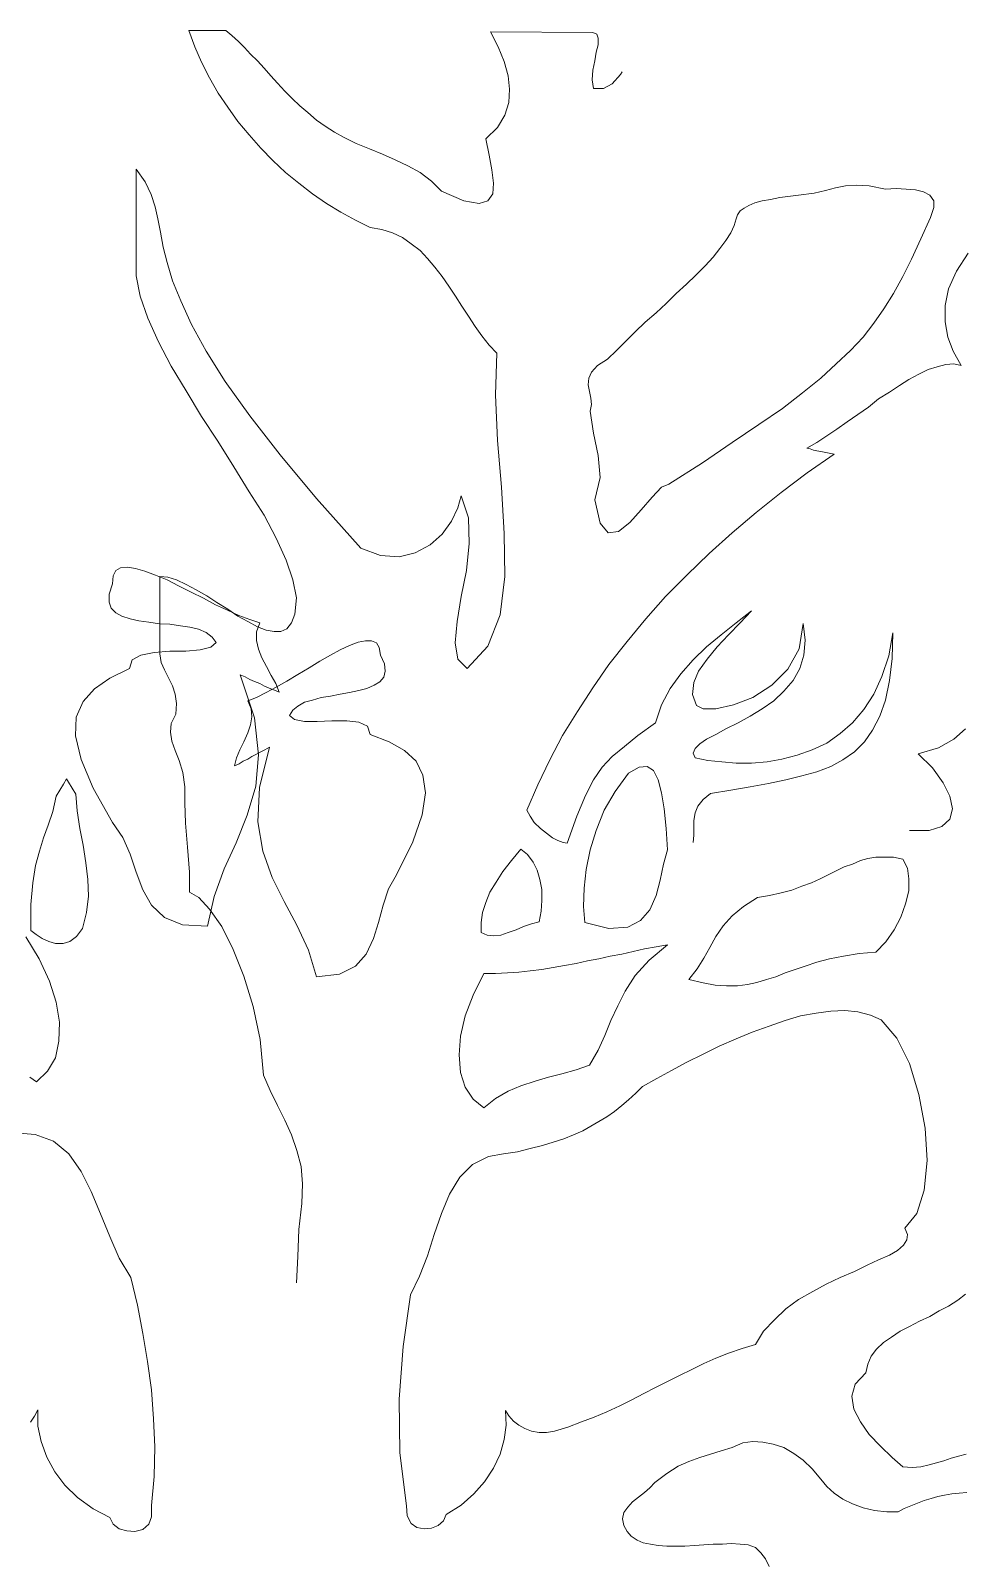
# Model space of a CAD drawing. Header units: millimetres. Extents: x 87938 to 265635, y 330093 to 434310.
# Drawn here: x 222802 to 224566, y 350842 to 353742 of the extents above; entities that cross this region are included whole.
import ezdxf

# ---------------------------------------------------------------- set-up
doc = ezdxf.new("R2010")
doc.units = ezdxf.units.MM

# ---------------------------------------------------------------- blocks, each defined once
blk = doc.blocks.new('A$C5F7565A8')
at = {"lineweight": 0}
for p, q in [((2781.6, 4782.9), (2793, 4752.4)), ((2851.5, 4782.9), (2781.6, 4782.9)), ((2862.9, 4774), (2851.5, 4782.9)), ((2875.7, 4762.5), (2862.9, 4774)), ((2887.1, 4751.1), (2875.7, 4762.5)), ((3352.6, 4780.4), (3366.6, 4752.4)), ((3545.9, 4779.1), (3352.6, 4780.4)), ((3553.5, 4776.5), (3545.9, 4779.1)), ((3556, 4768.9), (3553.5, 4776.5)), ((3556, 4756.2), (3556, 4768.9)), ((2793, 4752.4), (2805.7, 4723.1)), ((2898.6, 4738.4), (2887.1, 4751.1)), ((2911.3, 4725.7), (2898.6, 4738.4)), ((3366.6, 4752.4), (3378, 4724.4)), ((3549.7, 4725.7), (3552.2, 4742.2)), ((3552.2, 4742.2), (3556, 4756.2)), ((2805.7, 4723.1), (2821, 4693.9)), ((2924, 4711.7), (2911.3, 4725.7)), ((2936.7, 4697.7), (2924, 4711.7)), ((3378, 4724.4), (3385.6, 4697.7)), ((3544.6, 4690.1), (3545.9, 4707.9)), ((3545.9, 4707.9), (3549.7, 4725.7)), ((3598, 4700.2), (3582.7, 4682.5)), ((3601.5, 4704.9), (3598, 4700.2)), ((2821, 4693.9), (2837.5, 4664.6)), ((2949.4, 4683.7), (2936.7, 4697.7)), ((2963.4, 4668.4), (2949.4, 4683.7)), ((3385.6, 4697.7), (3388.2, 4672.2)), ((3388.2, 4672.2), (3386.9, 4646.8)), ((3547.1, 4673.6), (3544.6, 4690.1)), ((3566.2, 4673.6), (3547.1, 4673.6)), ((3582.7, 4682.5), (3566.2, 4673.6)), ((2837.5, 4664.6), (2855.3, 4637.9)), ((2977.4, 4654.5), (2963.4, 4668.4)), ((2991.4, 4640.5), (2977.4, 4654.5)), ((3006.7, 4627.8), (2991.4, 4640.5)), ((3386.9, 4646.8), (3379.3, 4622.7)), ((2855.3, 4637.9), (2874.4, 4611.2)), ((2874.4, 4611.2), (2896, 4585.8)), ((3023.2, 4613.7), (3006.7, 4627.8)), ((3039.7, 4602.3), (3023.2, 4613.7)), ((3379.3, 4622.7), (3365.3, 4599.8)), ((2896, 4585.8), (2917.6, 4560.3)), ((3057.5, 4590.9), (3039.7, 4602.3)), ((3075.3, 4580.7), (3057.5, 4590.9)), ((3365.3, 4599.8), (3343.6, 4578.2)), ((2917.6, 4560.3), (2940.5, 4537.5)), ((3098.2, 4569.3), (3075.3, 4580.7)), ((3123.6, 4559.1), (3098.2, 4569.3)), ((3147.8, 4548.9), (3123.6, 4559.1)), ((3343.6, 4578.2), (3350, 4547.6)), ((2940.5, 4537.5), (2964.7, 4514.5)), ((3172, 4538.7), (3147.8, 4548.9)), ((3196.2, 4527.3), (3172, 4538.7)), ((3219, 4514.5), (3196.2, 4527.3)), ((3350, 4547.6), (3355.1, 4519.7)), ((2682.4, 4521), (2682.4, 4354.3)), ((2698.9, 4496.8), (2682.4, 4521)), ((2710.3, 4472.6), (2698.9, 4496.8)), ((2964.7, 4514.5), (2990.1, 4494.2)), ((3240.6, 4498), (3219, 4514.5)), ((3259.7, 4479), (3240.6, 4498)), ((3355.1, 4519.7), (3357.7, 4494.2)), ((2718, 4449.7), (2710.3, 4472.6)), ((2990.1, 4494.2), (3015.6, 4473.9)), ((3015.6, 4473.9), (3042.3, 4456.1)), ((3301.7, 4461.1), (3259.7, 4479)), ((3356.4, 4473.9), (3347.5, 4461.1)), ((3357.7, 4494.2), (3356.4, 4473.9)), ((3881.6, 4463.7), (3899.4, 4467.5)), ((3899.4, 4467.5), (3935, 4471.4)), ((3935, 4471.4), (3964.2, 4475.2)), ((3964.2, 4475.2), (3985.9, 4480.2)), ((3985.9, 4480.2), (4005, 4485.3)), ((4005, 4485.3), (4024, 4489.1)), ((4024, 4489.1), (4044.4, 4490.4)), ((4044.4, 4490.4), (4068.5, 4489.1)), ((4068.5, 4489.1), (4099.1, 4482.8)), ((4099.1, 4482.8), (4119.4, 4484.1)), ((4119.4, 4484.1), (4138.5, 4482.8)), ((4138.5, 4482.8), (4156.3, 4481.5)), ((4156.3, 4481.5), (4171.5, 4477.7)), ((4171.5, 4477.7), (4183, 4471.4)), ((4183, 4471.4), (4190.6, 4461.1)), ((2723.1, 4426.8), (2718, 4449.7)), ((3042.3, 4456.1), (3069, 4439.5)), ((3069, 4439.5), (3097, 4424.3)), ((3330.9, 4456.1), (3301.7, 4461.1)), ((3347.5, 4461.1), (3330.9, 4456.1)), ((3819.3, 4434.5), (3824.4, 4442.1)), ((3824.4, 4442.1), (3832, 4447.2)), ((3832, 4447.2), (3840.9, 4452.2)), ((3840.9, 4452.2), (3852.3, 4457.3)), ((3852.3, 4457.3), (3866.3, 4461.1)), ((3866.3, 4461.1), (3881.6, 4463.7)), ((4190.6, 4448.4), (4184.2, 4429.4)), ((4190.6, 4461.1), (4190.6, 4448.4)), ((2728.2, 4401.4), (2723.1, 4426.8)), ((3097, 4424.3), (3124.9, 4410.3)), ((3124.9, 4410.3), (3146.6, 4406.5)), ((3806.6, 4400.1), (3812.9, 4414.1)), ((3812.9, 4414.1), (3816.7, 4426.8)), ((3816.7, 4426.8), (3819.3, 4434.5)), ((4184.2, 4429.4), (4166.5, 4388.7)), ((2733.3, 4373.4), (2728.2, 4401.4)), ((3146.6, 4406.5), (3166.9, 4400.1)), ((3166.9, 4400.1), (3186, 4391.2)), ((3186, 4391.2), (3202.5, 4379.8)), ((3202.5, 4379.8), (3219, 4367.1)), ((3786.2, 4370.9), (3797.7, 4386.1)), ((3797.7, 4386.1), (3806.6, 4400.1)), ((4166.5, 4388.7), (4148.7, 4350.5)), ((2682.4, 4354.3), (2682.4, 4318.7)), ((2740.9, 4344.2), (2733.3, 4373.4)), ((3219, 4367.1), (3233, 4351.8)), ((3233, 4351.8), (3247, 4335.3)), ((3758.2, 4337.8), (3773.5, 4354.3)), ((3773.5, 4354.3), (3786.2, 4370.9)), ((4148.7, 4350.5), (4132.1, 4317.5)), ((4255.5, 4362), (4233.8, 4327.6)), ((2751, 4309.8), (2740.9, 4344.2)), ((3247, 4335.3), (3261, 4317.5)), ((3740.4, 4320), (3758.2, 4337.8)), ((4233.8, 4327.6), (4218.6, 4294.6)), ((2682.4, 4318.7), (2690, 4280.6)), ((2766.3, 4271.7), (2751, 4309.8)), ((3261, 4317.5), (3273.7, 4299.6)), ((3273.7, 4299.6), (3286.4, 4280.6)), ((3703.5, 4285.7), (3722.7, 4303.4)), ((3722.7, 4303.4), (3740.4, 4320)), ((4132.1, 4317.5), (4114.3, 4285.7)), ((4218.6, 4294.6), (4212.2, 4262.8)), ((2690, 4280.6), (2704, 4238.6)), ((2786.7, 4227.2), (2766.3, 4271.7)), ((3286.4, 4280.6), (3297.9, 4261.5)), ((3665.4, 4248.8), (3684.5, 4266.6)), ((3684.5, 4266.6), (3703.5, 4285.7)), ((4114.3, 4285.7), (4096.5, 4256.4)), ((2704, 4238.6), (2724.4, 4194.1)), ((3297.9, 4261.5), (3310.6, 4242.4)), ((3310.6, 4242.4), (3323.3, 4223.4)), ((3645.1, 4231), (3665.4, 4248.8)), ((4096.5, 4256.4), (4077.4, 4229.7)), ((4212.2, 4262.8), (4212.2, 4232.2)), ((2814.6, 4176.3), (2786.7, 4227.2)), ((3323.3, 4223.4), (3336, 4205.6)), ((3336, 4205.6), (3350, 4187.7)), ((3608.2, 4195.4), (3626, 4213.2)), ((3626, 4213.2), (3645.1, 4231)), ((4077.4, 4229.7), (4057.1, 4203)), ((4212.2, 4232.2), (4217.3, 4203)), ((2724.4, 4194.1), (2748.5, 4148.3)), ((2850.2, 4119.1), (2814.6, 4176.3)), ((3350, 4187.7), (3364, 4172.5)), ((3573.9, 4161.1), (3590.4, 4177.6)), ((3590.4, 4177.6), (3608.2, 4195.4)), ((4033, 4177.6), (4006.2, 4152.2)), ((4057.1, 4203), (4033, 4177.6)), ((4217.3, 4203), (4227.5, 4176.3)), ((4227.5, 4176.3), (4242.8, 4149.6)), ((2748.5, 4148.3), (2776.5, 4101.3)), ((3364, 4172.5), (3361.5, 4093.6)), ((3543.3, 4136.9), (3554.7, 4149.6)), ((3554.7, 4149.6), (3573.9, 4161.1)), ((4006.2, 4152.2), (3977, 4125.4)), ((4213.5, 4150.9), (4197, 4147)), ((4228.8, 4152.2), (4213.5, 4150.9)), ((4242.8, 4149.6), (4228.8, 4152.2)), ((2897.3, 4054.2), (2850.2, 4119.1)), ((3537, 4112.7), (3538.2, 4125.4)), ((3538.2, 4125.4), (3543.3, 4136.9)), ((3977, 4125.4), (3942.7, 4097.5)), ((4143.6, 4122.9), (4125.8, 4111.5)), ((4162.6, 4133), (4143.6, 4122.9)), ((4180.4, 4141.9), (4162.6, 4133)), ((4197, 4147), (4180.4, 4141.9)), ((2776.5, 4101.3), (2805.7, 4053)), ((3361.5, 4093.6), (3365.3, 4007.2)), ((3539.5, 4100), (3537, 4112.7)), ((3542, 4087.3), (3539.5, 4100)), ((3942.7, 4097.5), (3904.5, 4068.2)), ((4106.7, 4098.7), (4086.4, 4086)), ((4125.8, 4111.5), (4106.7, 4098.7)), ((3540.8, 4063.1), (3543.3, 4075.8)), ((3547.1, 4021.1), (3540.8, 4063.1)), ((3543.3, 4075.8), (3542, 4087.3)), ((3904.5, 4068.2), (3860, 4037.7)), ((4067.3, 4070.7), (4046.9, 4056.8)), ((4086.4, 4086), (4067.3, 4070.7)), ((2805.7, 4053), (2836.3, 4005.9)), ((2954.5, 3980.4), (2897.3, 4054.2)), ((3860, 4037.7), (3809.1, 4003.4)), ((4026.6, 4042.7), (4007.5, 4028.8)), ((4046.9, 4056.8), (4026.6, 4042.7)), ((2836.3, 4005.9), (2866.8, 3957.6)), ((3365.3, 4007.2), (3372.9, 3919.4)), ((3556, 3979.2), (3547.1, 4021.1)), ((3809.1, 4003.4), (3753.1, 3965.2)), ((3969.3, 4003.4), (3950.3, 3993.2)), ((3988.4, 4016.1), (3969.3, 4003.4)), ((4007.5, 4028.8), (3988.4, 4016.1)), ((3023.2, 3897.8), (2954.5, 3980.4)), ((3559.9, 3937.2), (3556, 3979.2)), ((3950.3, 3993.2), (3956.6, 3991.9)), ((4002.4, 3981.7), (3951.5, 3946.1)), ((3956.6, 3991.9), (3963, 3989.3)), ((3963, 3989.3), (3969.3, 3988.1)), ((3969.3, 3988.1), (3977, 3986.8)), ((3977, 3986.8), (3983.4, 3985.5)), ((3983.4, 3985.5), (3989.7, 3984.3)), ((3989.7, 3984.3), (3996.1, 3983)), ((3996.1, 3983), (4002.4, 3981.7)), ((2866.8, 3957.6), (2896, 3910.5)), ((3753.1, 3965.2), (3689.6, 3924.5)), ((3951.5, 3946.1), (3901.9, 3909.2)), ((3372.9, 3919.4), (3378, 3831.6)), ((3549.7, 3895.3), (3559.9, 3937.2)), ((3675.6, 3919.4), (3657.8, 3900.3)), ((3689.6, 3924.5), (3675.6, 3919.4)), ((2896, 3910.5), (2924, 3866)), ((3107.1, 3803.7), (3023.2, 3897.8)), ((3296.6, 3902.9), (3290.2, 3880)), ((3310.6, 3860.9), (3296.6, 3902.9)), ((3559.9, 3850.7), (3549.7, 3895.3)), ((3657.8, 3900.3), (3637.4, 3876.2)), ((3901.9, 3909.2), (3854.9, 3871.1)), ((2924, 3866), (2946.9, 3822.7)), ((3290.2, 3880), (3278.8, 3854.6)), ((3311.9, 3812.6), (3310.6, 3860.9)), ((3637.4, 3876.2), (3615.8, 3852)), ((3854.9, 3871.1), (3809.1, 3832.9)), ((3261, 3830.4), (3238.1, 3810)), ((3278.8, 3854.6), (3261, 3830.4)), ((3378, 3831.6), (3379.3, 3750.3)), ((3575.1, 3832.9), (3559.9, 3850.7)), ((3594.2, 3835.5), (3575.1, 3832.9)), ((3615.8, 3852), (3594.2, 3835.5)), ((3809.1, 3832.9), (3765.9, 3793.5)), ((2946.9, 3822.7), (2966, 3780.8)), ((3144, 3789.7), (3107.1, 3803.7)), ((3238.1, 3810), (3210.1, 3794.8)), ((3306.8, 3761.7), (3311.9, 3812.6)), ((2966, 3780.8), (2978.7, 3743.9)), ((3179.6, 3787.2), (3144, 3789.7)), ((3210.1, 3794.8), (3179.6, 3787.2)), ((3765.9, 3793.5), (3723.9, 3752.8)), ((2637.5, 3735.9), (2638.8, 3751.1)), ((2638.8, 3751.1), (2643.9, 3761.3)), ((2643.9, 3761.3), (2652.8, 3766.4)), ((2652.8, 3766.4), (2665.5, 3767.7)), ((2665.5, 3767.7), (2680.8, 3765.1)), ((2680.8, 3765.1), (2698.6, 3760)), ((2698.6, 3760), (2718.9, 3752.4)), ((2718.9, 3752.4), (2740.5, 3743.5)), ((2726.9, 3750.3), (2726.9, 3620.5)), ((2742.1, 3749), (2726.9, 3750.3)), ((2740.5, 3743.5), (2762.1, 3732.1)), ((2758.7, 3743.9), (2742.1, 3749)), ((2776.5, 3735), (2758.7, 3743.9)), ((2978.7, 3743.9), (2985.1, 3709.6)), ((3296.6, 3712.1), (3306.8, 3761.7)), ((3379.3, 3750.3), (3370.4, 3677.8)), ((3723.9, 3752.8), (3683.2, 3712.1)), ((2631.2, 3716.8), (2637.5, 3735.9)), ((2631.2, 3701.6), (2631.2, 3716.8)), ((2762.1, 3732.1), (2786.3, 3720.7)), ((2795.6, 3724.8), (2776.5, 3735)), ((2786.3, 3720.7), (2809.2, 3709.2)), ((2815.9, 3713.4), (2795.6, 3724.8)), ((2835, 3700.7), (2815.9, 3713.4)), ((2635, 3690.1), (2631.2, 3701.6)), ((2643.9, 3681.2), (2635, 3690.1)), ((2809.2, 3709.2), (2832.1, 3696.5)), ((2832.1, 3696.5), (2855, 3686.3)), ((2855.3, 3688), (2835, 3700.7)), ((2855, 3686.3), (2876.6, 3676.1)), ((2874.4, 3675.2), (2855.3, 3688)), ((2985.1, 3709.6), (2982.5, 3679.1)), ((3289, 3665.1), (3296.6, 3712.1)), ((3683.2, 3712.1), (3646.3, 3670.1)), ((3816.7, 3662.5), (3846, 3685.4)), ((3846, 3685.4), (3824.4, 3662.5)), ((2655.3, 3674.9), (2643.9, 3681.2)), ((2670.6, 3669.8), (2655.3, 3674.9)), ((2687.1, 3665.9), (2670.6, 3669.8)), ((2706.2, 3663.4), (2687.1, 3665.9)), ((2726.5, 3660.8), (2706.2, 3663.4)), ((2745.6, 3659.6), (2726.5, 3660.8)), ((2766, 3657), (2745.6, 3659.6)), ((2783.8, 3654.5), (2766, 3657)), ((2800.3, 3650.7), (2783.8, 3654.5)), ((2893.5, 3665.1), (2874.4, 3675.2)), ((2876.6, 3676.1), (2897, 3668.5)), ((2911.3, 3654.9), (2893.5, 3665.1)), ((2897, 3668.5), (2916, 3662.1)), ((2916, 3662.1), (2909.7, 3645.6)), ((2927.8, 3648.5), (2911.3, 3654.9)), ((2976.1, 3662.5), (2967.2, 3651.1)), ((2982.5, 3679.1), (2976.1, 3662.5)), ((3285.2, 3624.4), (3289, 3665.1)), ((3370.4, 3677.8), (3347.5, 3618)), ((3646.3, 3670.1), (3610.8, 3626.9)), ((3788.8, 3639.6), (3816.7, 3662.5)), ((3824.4, 3662.5), (3802.7, 3639.6)), ((3936.3, 3612.9), (3943.9, 3661.2)), ((3943.9, 3661.2), (3947.7, 3629.5)), ((2814.3, 3644.3), (2800.3, 3650.7)), ((2825.7, 3635.4), (2814.3, 3644.3)), ((2823.2, 3616.4), (2833.3, 3625.3)), ((2833.3, 3625.3), (2825.7, 3635.4)), ((2909.7, 3645.6), (2909.7, 3629.1)), ((2909.7, 3629.1), (2913.5, 3612.5)), ((2943.1, 3646), (2927.8, 3648.5)), ((2955.8, 3646), (2943.1, 3646)), ((2967.2, 3651.1), (2955.8, 3646)), ((3102.1, 3625.7), (3085.5, 3619.3)), ((3116, 3628.2), (3102.1, 3625.7)), ((3127.5, 3628.2), (3116, 3628.2)), ((3136.4, 3624.4), (3127.5, 3628.2)), ((3610.8, 3626.9), (3576.4, 3583.7)), ((3760.8, 3616.7), (3788.8, 3639.6)), ((3802.7, 3639.6), (3781.1, 3616.7)), ((3947.7, 3629.5), (3945.2, 3601.5)), ((4105.4, 3600.2), (4113, 3643.5)), ((4113, 3643.5), (4111.8, 3595.1)), ((2674.4, 3592.2), (2690.9, 3601.1)), ((2690.9, 3601.1), (2716.4, 3606.2)), ((2716.4, 3606.2), (2745.6, 3608.7)), ((2726.9, 3620.5), (2726.9, 3604)), ((2726.9, 3604), (2729.4, 3587.5)), ((2745.6, 3608.7), (2776.1, 3608.7)), ((2776.1, 3608.7), (2802.9, 3611.2)), ((2802.9, 3611.2), (2823.2, 3616.4)), ((2913.5, 3612.5), (2919.8, 3596)), ((3049.9, 3601.5), (3029.5, 3590)), ((3067.7, 3611.6), (3049.9, 3601.5)), ((3085.5, 3619.3), (3067.7, 3611.6)), ((3141.5, 3615.5), (3136.4, 3624.4)), ((3144, 3601.5), (3141.5, 3615.5)), ((3151.7, 3585), (3144, 3601.5)), ((3290.2, 3593.9), (3285.2, 3624.4)), ((3347.5, 3618), (3308.1, 3576.1)), ((3735.4, 3592.6), (3760.8, 3616.7)), ((3781.1, 3616.7), (3762, 3593.9)), ((3914.7, 3574.8), (3936.3, 3612.9)), ((3945.2, 3601.5), (3937.6, 3576.1)), ((4092.7, 3560.8), (4105.4, 3600.2)), ((2632.5, 3557.8), (2669.3, 3575.7)), ((2669.3, 3575.7), (2674.4, 3592.2)), ((2729.4, 3587.5), (2735.8, 3573.5)), ((2735.8, 3573.5), (2743.4, 3558.2)), ((2919.8, 3596), (2928.7, 3579.5)), ((2928.7, 3579.5), (2937.6, 3563)), ((3009.2, 3577.3), (2987.6, 3564.6)), ((3029.5, 3590), (3009.2, 3577.3)), ((3150.4, 3559.5), (3152.9, 3571)), ((3152.9, 3571), (3151.7, 3585)), ((3308.1, 3576.1), (3290.2, 3593.9)), ((3576.4, 3583.7), (3545.9, 3539.2)), ((3712.4, 3565.9), (3735.4, 3592.6)), ((3745.5, 3571), (3736.6, 3549.3)), ((3762, 3593.9), (3745.5, 3571)), ((3884.2, 3544.3), (3914.7, 3574.8)), ((3937.6, 3576.1), (3924.9, 3553.2)), ((4111.8, 3595.1), (4106.7, 3553.2)), ((2603.2, 3537.5), (2632.5, 3557.8)), ((2743.4, 3558.2), (2751, 3543)), ((2751, 3543), (2756.1, 3527.7)), ((2879.1, 3564.2), (2905.9, 3482.8)), ((2888.1, 3560.4), (2879.1, 3564.2)), ((2897, 3555.3), (2888.1, 3560.4)), ((2905.9, 3551.5), (2897, 3555.3)), ((2916, 3547.7), (2905.9, 3551.5)), ((2924.9, 3542.6), (2916, 3547.7)), ((2933.8, 3538.8), (2924.9, 3542.6)), ((2946.9, 3540.4), (2927.8, 3530.3)), ((2944, 3535), (2933.8, 3538.8)), ((2937.6, 3563), (2946.6, 3547.7)), ((2946.6, 3547.7), (2952.9, 3531.2)), ((2967.2, 3551.9), (2946.9, 3540.4)), ((2987.6, 3564.6), (2967.2, 3551.9)), ((3118.6, 3537.9), (3132.5, 3544.3)), ((3132.5, 3544.3), (3142.8, 3550.6)), ((3142.8, 3550.6), (3150.4, 3559.5)), ((3545.9, 3539.2), (3516.6, 3494.7)), ((3692.1, 3537.9), (3712.4, 3565.9)), ((3736.6, 3549.3), (3734.1, 3526.5)), ((3848.5, 3521.4), (3884.2, 3544.3)), ((3924.9, 3553.2), (3907, 3532.8)), ((4077.4, 3527.7), (4092.7, 3560.8)), ((4106.7, 3553.2), (4099.1, 3516.3)), ((2568.8, 3484.1), (2581.6, 3513.4)), ((2581.6, 3513.4), (2603.2, 3537.5)), ((2756.1, 3527.7), (2758.7, 3509.9)), ((2758.7, 3509.9), (2757.4, 3489.6)), ((2910, 3521.4), (2893.5, 3515)), ((2893.5, 3515), (2899.8, 3499.7)), ((2927.8, 3530.3), (2910, 3521.4)), ((2952.9, 3531.2), (2944, 3535)), ((2987.6, 3504.8), (3000.3, 3512.4)), ((3000.3, 3512.4), (3015.6, 3516.3)), ((3015.6, 3516.3), (3032.1, 3521.4)), ((3032.1, 3521.4), (3049.9, 3523.9)), ((3049.9, 3523.9), (3067.7, 3527.7)), ((3067.7, 3527.7), (3085.5, 3530.3)), ((3085.5, 3530.3), (3103.3, 3534.1)), ((3103.3, 3534.1), (3118.6, 3537.9)), ((3675.6, 3507.4), (3692.1, 3537.9)), ((3734.1, 3526.5), (3741.7, 3506.1)), ((3811.6, 3507.4), (3848.5, 3521.4)), ((3888, 3515), (3866.3, 3499.7)), ((3907, 3532.8), (3888, 3515)), ((4058.4, 3498.5), (4077.4, 3527.7)), ((4099.1, 3516.3), (4088.9, 3485.8)), ((2567.6, 3448.5), (2568.8, 3484.1)), ((2757.4, 3489.6), (2748.5, 3471.8)), ((2901.1, 3484.5), (2898.6, 3469.2)), ((2899.8, 3499.7), (2901.1, 3484.5)), ((2905.9, 3482.8), (2913.5, 3412.9)), ((2972.3, 3487), (2978.7, 3497.2)), ((2981.3, 3479.4), (2972.3, 3487)), ((2978.7, 3497.2), (2987.6, 3504.8)), ((3516.6, 3494.7), (3488.6, 3448.9)), ((3664.2, 3473.1), (3675.6, 3507.4)), ((3741.7, 3506.1), (3754.4, 3499.7)), ((3754.4, 3499.7), (3778.6, 3499.7)), ((3778.6, 3499.7), (3811.6, 3507.4)), ((3843.5, 3485.8), (3820.6, 3473.1)), ((3866.3, 3499.7), (3843.5, 3485.8)), ((4036.8, 3473.1), (4058.4, 3498.5)), ((4088.9, 3485.8), (4074.9, 3459)), ((2748.5, 3471.8), (2747.2, 3455.2)), ((2747.2, 3455.2), (2749.8, 3438.7)), ((2893.5, 3454), (2885.9, 3437.4)), ((2898.6, 3469.2), (2893.5, 3454)), ((3000.3, 3475.6), (2981.3, 3479.4)), ((3024.5, 3475.6), (3000.3, 3475.6)), ((3052.5, 3476.9), (3024.5, 3475.6)), ((3080.4, 3476.9), (3052.5, 3476.9)), ((3103.3, 3474.3), (3080.4, 3476.9)), ((3119.8, 3466.7), (3103.3, 3474.3)), ((3124.9, 3451.4), (3119.8, 3466.7)), ((3160.5, 3437.4), (3124.9, 3451.4)), ((3631.1, 3448.9), (3664.2, 3473.1)), ((3778.6, 3451.4), (3760.8, 3442.5)), ((3797.7, 3461.6), (3778.6, 3451.4)), ((3820.6, 3473.1), (3797.7, 3461.6)), ((3988.4, 3434.9), (4013.8, 3452.7)), ((4013.8, 3452.7), (4036.8, 3473.1)), ((4074.9, 3459), (4059.6, 3437.4)), ((4228.8, 3442.5), (4250.4, 3461.6)), ((2577.8, 3404), (2567.6, 3448.5)), ((2749.8, 3438.7), (2756.1, 3420.9)), ((2885.9, 3437.4), (2878.2, 3422.2)), ((2934.2, 3427.3), (2915.1, 3350.9)), ((2925.3, 3422.2), (2934.2, 3427.3)), ((3189.8, 3420.9), (3160.5, 3437.4)), ((3488.6, 3448.9), (3464.5, 3403.1)), ((3582.7, 3409.4), (3605.6, 3428.5)), ((3605.6, 3428.5), (3631.1, 3448.9)), ((3739.2, 3424.7), (3735.4, 3415.8)), ((3748.1, 3433.6), (3739.2, 3424.7)), ((3760.8, 3442.5), (3748.1, 3433.6)), ((3960.4, 3422.2), (3988.4, 3434.9)), ((4059.6, 3437.4), (4040.6, 3418.4)), ((4161.4, 3414.6), (4199.5, 3426)), ((4199.5, 3426), (4228.8, 3442.5)), ((2600.6, 3349.3), (2577.8, 3404)), ((2756.1, 3420.9), (2763.7, 3401.8)), ((2763.7, 3401.8), (2770.2, 3378.9)), ((2871.8, 3406.9), (2868, 3391.6)), ((2868, 3391.6), (2877, 3395.5)), ((2878.2, 3422.2), (2871.8, 3406.9)), ((2877, 3395.5), (2884.6, 3400.5)), ((2884.6, 3400.5), (2893.5, 3404.4)), ((2893.5, 3404.4), (2901.1, 3409.4)), ((2901.1, 3409.4), (2908.7, 3413.3)), ((2913.5, 3412.9), (2908.4, 3353.1)), ((2908.7, 3413.3), (2917.6, 3418.4)), ((2917.6, 3418.4), (2925.3, 3422.2)), ((3211.4, 3400.5), (3189.8, 3420.9)), ((3224.1, 3373.9), (3211.4, 3400.5)), ((3464.5, 3403.1), (3441.6, 3356)), ((3563.7, 3389.1), (3582.7, 3409.4)), ((3735.4, 3415.8), (3739.2, 3406.9)), ((3739.2, 3406.9), (3763.3, 3401.8)), ((3763.3, 3401.8), (3790, 3399.3)), ((3790, 3399.3), (3816.7, 3396.7)), ((3816.7, 3396.7), (3846, 3396.7)), ((3846, 3396.7), (3875.3, 3399.3)), ((3875.3, 3399.3), (3903.2, 3404.4)), ((3903.2, 3404.4), (3932.5, 3412)), ((3932.5, 3412), (3960.4, 3422.2)), ((4018.9, 3403.1), (3996.1, 3390.4)), ((4040.6, 3418.4), (4018.9, 3403.1)), ((4188.1, 3387.8), (4161.4, 3414.6)), ((2545, 3357.3), (2550.1, 3367.5)), ((2550.1, 3367.5), (2553.9, 3361.2)), ((2770.2, 3378.9), (2774, 3352.2)), ((3229.2, 3340.8), (3224.1, 3373.9)), ((3531.9, 3335.7), (3547.1, 3365)), ((3547.1, 3365), (3563.7, 3389.1)), ((3613.3, 3377.7), (3587.8, 3343.3)), ((3633.6, 3389.1), (3613.3, 3377.7)), ((3648.9, 3390.4), (3633.6, 3389.1)), ((3660.3, 3382.8), (3648.9, 3390.4)), ((3669.2, 3365), (3660.3, 3382.8)), ((3675.6, 3340.8), (3669.2, 3365)), ((3910.8, 3365), (3877.8, 3358.6)), ((3941.4, 3372.6), (3910.8, 3365)), ((3969.3, 3380.2), (3941.4, 3372.6)), ((3996.1, 3390.4), (3969.3, 3380.2)), ((4208.4, 3359.8), (4188.1, 3387.8)), ((2531, 3334.4), (2545, 3357.3)), ((2553.9, 3361.2), (2567.9, 3338.2)), ((2567.9, 3338.2), (2570.5, 3306.4)), ((2637.5, 3284.4), (2600.6, 3349.3)), ((2774, 3352.2), (2774, 3321.7)), ((2908.4, 3353.1), (2891.9, 3298.4)), ((2915.1, 3350.9), (2912.5, 3286.1)), ((3222.8, 3298.8), (3229.2, 3340.8)), ((3441.6, 3356), (3421.2, 3307.7)), ((3515.4, 3296.3), (3531.9, 3335.7)), ((3587.8, 3343.3), (3567.5, 3307.7)), ((3680.7, 3310.3), (3675.6, 3340.8)), ((3768.4, 3339.5), (3754.4, 3328.1)), ((3806.6, 3345.9), (3768.4, 3339.5)), ((3843.5, 3352.2), (3806.6, 3345.9)), ((3877.8, 3358.6), (3843.5, 3352.2)), ((4221.1, 3334.4), (4208.4, 3359.8)), ((2524.7, 3305.2), (2531, 3334.4)), ((2570.5, 3306.4), (2575.6, 3273.4)), ((2774, 3321.7), (2775.2, 3283.6)), ((3421.2, 3307.7), (3427.6, 3296.3)), ((3567.5, 3307.7), (3552.2, 3269.6)), ((3684.5, 3273.4), (3680.7, 3310.3)), ((3744.3, 3315.4), (3739.2, 3302.6)), ((3754.4, 3328.1), (3744.3, 3315.4)), ((4226.2, 3310.3), (4221.1, 3334.4)), ((4221.1, 3291.2), (4226.2, 3310.3)), ((2507, 3255.6), (2515.8, 3279.7)), ((2515.8, 3279.7), (2524.7, 3305.2)), ((2656.6, 3256.5), (2637.5, 3284.4)), ((2775.2, 3283.6), (2779, 3237.8)), ((2891.9, 3298.4), (2871.5, 3246.3)), ((2912.5, 3286.1), (2921.4, 3230.1)), ((3205.1, 3247.9), (3222.8, 3298.8)), ((3427.6, 3296.3), (3435.2, 3284.8)), ((3435.2, 3284.8), (3446.7, 3273.4)), ((3497.5, 3245.4), (3515.4, 3296.3)), ((3739.2, 3302.6), (3736.6, 3288.6)), ((3736.6, 3288.6), (3736.6, 3274.7)), ((4181.7, 3269.6), (4205.9, 3277.2)), ((4205.9, 3277.2), (4221.1, 3291.2)), ((2499.3, 3230.1), (2507, 3255.6)), ((2575.6, 3273.4), (2581.9, 3241.6)), ((2670.6, 3224.7), (2656.6, 3256.5)), ((3446.7, 3273.4), (3458.1, 3264.5)), ((3458.1, 3264.5), (3469.6, 3255.6)), ((3469.6, 3255.6), (3479.7, 3250.5)), ((3479.7, 3250.5), (3489.9, 3246.7)), ((3552.2, 3269.6), (3540.8, 3232.7)), ((3687, 3232.7), (3684.5, 3273.4)), ((3736.6, 3260.7), (3735.4, 3246.7)), ((3736.6, 3274.7), (3736.6, 3260.7)), ((4144.9, 3269.6), (4181.7, 3269.6)), ((2491.7, 3203.5), (2499.3, 3230.1)), ((2581.9, 3241.6), (2587, 3208.5)), ((2682.1, 3190.3), (2670.6, 3224.7)), ((2779, 3237.8), (2782.9, 3190.7)), ((2871.5, 3246.3), (2848.6, 3196.7)), ((2921.4, 3230.1), (2939.3, 3180.5)), ((3174.5, 3185.6), (3205.1, 3247.9)), ((3392, 3212.4), (3409.8, 3234)), ((3409.8, 3234), (3422.5, 3223.8)), ((3422.5, 3223.8), (3432.7, 3209.8)), ((3489.9, 3246.7), (3497.5, 3245.4)), ((3540.8, 3232.7), (3533.2, 3195.8)), ((3679.4, 3206), (3687, 3232.7)), ((2486.6, 3170.4), (2491.7, 3203.5)), ((2587, 3208.5), (2590.8, 3176.7)), ((2694.8, 3157.3), (2682.1, 3190.3)), ((2782.9, 3190.7), (2782.9, 3152.6)), ((2848.6, 3196.7), (2829.5, 3144.6)), ((3362.8, 3171.7), (3375.5, 3192)), ((3375.5, 3192), (3392, 3212.4)), ((3432.7, 3209.8), (3440.3, 3194.5)), ((3440.3, 3194.5), (3445.4, 3176.7)), ((3533.2, 3195.8), (3529.3, 3160.2)), ((3673.1, 3175.5), (3679.4, 3206)), ((4006.2, 3193.2), (3991, 3185.6)), ((4021.5, 3200.9), (4006.2, 3193.2)), ((4036.8, 3206), (4021.5, 3200.9)), ((4052, 3212.4), (4036.8, 3206)), ((4066, 3216.2), (4052, 3212.4)), ((4081.2, 3218.7), (4066, 3216.2)), ((4097.8, 3218.7), (4081.2, 3218.7)), ((4114.3, 3218.7), (4097.8, 3218.7)), ((4132.1, 3214.9), (4114.3, 3218.7)), ((4141, 3198.3), (4132.1, 3214.9)), ((4143.6, 3178), (4141, 3198.3)), ((2482.8, 3129.7), (2486.6, 3170.4)), ((2590.8, 3176.7), (2592.1, 3144.9)), ((2939.3, 3180.5), (2962.1, 3134.8)), ((3159.3, 3158.9), (3174.5, 3185.6)), ((3351.3, 3152.6), (3362.8, 3171.7)), ((3445.4, 3176.7), (3449.2, 3157.7)), ((3665.4, 3146.2), (3673.1, 3175.5)), ((3941.4, 3164), (3922.3, 3156.4)), ((3959.2, 3170.4), (3941.4, 3164)), ((3975.7, 3178), (3959.2, 3170.4)), ((3991, 3185.6), (3975.7, 3178)), ((4143.6, 3155.1), (4143.6, 3178)), ((2592.1, 3144.9), (2588.3, 3114.4)), ((2711.3, 3128), (2694.8, 3157.3)), ((2782.9, 3152.6), (2800.6, 3142.4)), ((2800.6, 3142.4), (2821, 3120.8)), ((2829.5, 3144.6), (2816.8, 3088.6)), ((2962.1, 3134.8), (2986.3, 3090.2)), ((3149.1, 3128.4), (3159.3, 3158.9)), ((3337.3, 3114.4), (3343.6, 3133.5)), ((3343.6, 3133.5), (3351.3, 3152.6)), ((3449.2, 3137.3), (3447.9, 3117)), ((3449.2, 3157.7), (3449.2, 3137.3)), ((3529.3, 3160.2), (3528.1, 3125.9)), ((3653.9, 3119.5), (3665.4, 3146.2)), ((3857.4, 3142.4), (3830.7, 3125.9)), ((3880.3, 3146.2), (3857.4, 3142.4)), ((3901.9, 3151.3), (3880.3, 3146.2)), ((3922.3, 3156.4), (3901.9, 3151.3)), ((4137.2, 3130.9), (4143.6, 3155.1)), ((2482.8, 3080.1), (2482.8, 3129.7)), ((2588.3, 3114.4), (2580.6, 3083.9)), ((2735.5, 3105.1), (2711.3, 3128)), ((2769.8, 3091.2), (2735.5, 3105.1)), ((2821, 3120.8), (2843.9, 3087.7)), ((3140.2, 3095.3), (3149.1, 3128.4)), ((3334.8, 3095.3), (3337.3, 3114.4)), ((3447.9, 3117), (3444.1, 3096.6)), ((3528.1, 3125.9), (3530.6, 3095.3)), ((3636.2, 3099.2), (3653.9, 3119.5)), ((3809.1, 3108.1), (3792.6, 3089)), ((3830.7, 3125.9), (3809.1, 3108.1)), ((4115.6, 3081.3), (4128.3, 3105.5)), ((4128.3, 3105.5), (4137.2, 3130.9)), ((2492.9, 3072.5), (2482.8, 3080.1)), ((2580.6, 3083.9), (2569.2, 3068.6)), ((2816.8, 3088.6), (2769.8, 3091.2)), ((2843.9, 3087.7), (2865.5, 3044.5)), ((2986.3, 3090.2), (3007.9, 3043.2)), ((3131.3, 3064.8), (3140.2, 3095.3)), ((3334.8, 3076.3), (3334.8, 3095.3)), ((3346.2, 3071.2), (3334.8, 3076.3)), ((3385.6, 3076.3), (3371.6, 3071.2)), ((3400.9, 3081.3), (3385.6, 3076.3)), ((3414.9, 3087.7), (3400.9, 3081.3)), ((3430.1, 3092.8), (3414.9, 3087.7)), ((3444.1, 3096.6), (3430.1, 3092.8)), ((3530.6, 3095.3), (3576.4, 3083.9)), ((3576.4, 3083.9), (3612, 3086.4)), ((3612, 3086.4), (3636.2, 3099.2)), ((3792.6, 3089), (3778.6, 3068.6)), ((4100.3, 3058.5), (4115.6, 3081.3)), ((2473.5, 3068.2), (2498.9, 3026.3)), ((2504.4, 3064.8), (2492.9, 3072.5)), ((2517.1, 3059.7), (2504.4, 3064.8)), ((2529.8, 3055.9), (2517.1, 3059.7)), ((2543.8, 3055.9), (2529.8, 3055.9)), ((2556.5, 3059.7), (2543.8, 3055.9)), ((2569.2, 3068.6), (2556.5, 3059.7)), ((3117.3, 3035.6), (3131.3, 3064.8)), ((3358.9, 3069.9), (3346.2, 3071.2)), ((3371.6, 3071.2), (3358.9, 3069.9)), ((3643.8, 3045.8), (3622.2, 3040.6)), ((3665.4, 3049.6), (3643.8, 3045.8)), ((3652.7, 3024.1), (3687, 3053.4)), ((3687, 3053.4), (3665.4, 3049.6)), ((3767.2, 3048.3), (3755.7, 3027.9)), ((3778.6, 3068.6), (3767.2, 3048.3)), ((4081.2, 3039.4), (4100.3, 3058.5)), ((2498.9, 3026.3), (2518, 2984.3)), ((2865.5, 3044.5), (2885.9, 2993.6)), ((3007.9, 3043.2), (3023.2, 2992.3)), ((3097, 3012.7), (3117.3, 3035.6)), ((3514.1, 3017.8), (3492.4, 3014)), ((3535.7, 3022.9), (3514.1, 3017.8)), ((3557.3, 3026.7), (3535.7, 3022.9)), ((3578.9, 3031.7), (3557.3, 3026.7)), ((3600.5, 3035.6), (3578.9, 3031.7)), ((3622.2, 3040.6), (3600.5, 3035.6)), ((3626, 2994.9), (3652.7, 3024.1)), ((3755.7, 3027.9), (3743, 3007.6)), ((3947.7, 3012.7), (3969.3, 3020.3)), ((3969.3, 3020.3), (3993.5, 3026.7)), ((3993.5, 3026.7), (4020.2, 3031.7)), ((4020.2, 3031.7), (4049.5, 3036.8)), ((4049.5, 3036.8), (4081.2, 3039.4)), ((2885.9, 2993.6), (2903.7, 2936.4)), ((3023.2, 2992.3), (3066.4, 2997.4)), ((3066.4, 2997.4), (3097, 3012.7)), ((3339.8, 2998.7), (3319.5, 2958)), ((3361.5, 2998.7), (3339.8, 2998.7)), ((3384.4, 3000), (3361.5, 2998.7)), ((3406, 3001.3), (3384.4, 3000)), ((3427.6, 3003.8), (3406, 3001.3)), ((3449.2, 3006.3), (3427.6, 3003.8)), ((3470.8, 3010.1), (3449.2, 3006.3)), ((3492.4, 3014), (3470.8, 3010.1)), ((3606.9, 2965.6), (3626, 2994.9)), ((3743, 3007.6), (3727.7, 2987.2)), ((3727.7, 2987.2), (3754.4, 2980.9)), ((3856.2, 2982.1), (3874, 2987.2)), ((3874, 2987.2), (3891.8, 2992.3)), ((3891.8, 2992.3), (3909.6, 3000)), ((3909.6, 3000), (3928.7, 3006.3)), ((3928.7, 3006.3), (3947.7, 3012.7)), ((2518, 2984.3), (2530.7, 2944.9)), ((3592.9, 2937.6), (3606.9, 2965.6)), ((3754.4, 2980.9), (3777.3, 2977.1)), ((3777.3, 2977.1), (3798.9, 2975.8)), ((3798.9, 2975.8), (3819.3, 2975.8)), ((3819.3, 2975.8), (3838.4, 2978.3)), ((3838.4, 2978.3), (3856.2, 2982.1)), ((2530.7, 2944.9), (2537.1, 2906.7)), ((2903.7, 2936.4), (2916.4, 2874.1)), ((3319.5, 2958), (3304.3, 2918.6)), ((3580.2, 2909.7), (3592.9, 2937.6)), ((2537.1, 2906.7), (2535.8, 2871.1)), ((3304.3, 2918.6), (3295.4, 2880.4)), ((3568.8, 2881.7), (3580.2, 2909.7)), ((3879.1, 2899.5), (3909.6, 2909.7)), ((3909.6, 2909.7), (3938.8, 2918.6)), ((3938.8, 2918.6), (3968.1, 2923.7)), ((3968.1, 2923.7), (3996.1, 2927.5)), ((3996.1, 2927.5), (4022.7, 2928.7)), ((4022.7, 2928.7), (4046.9, 2926.2)), ((4046.9, 2926.2), (4071.1, 2919.8)), ((4071.1, 2919.8), (4091.4, 2910.9)), ((4091.4, 2910.9), (4120.7, 2876.6)), ((2535.8, 2871.1), (2529.4, 2839.4)), ((2916.4, 2874.1), (2922.7, 2806.7)), ((3295.4, 2880.4), (3292.8, 2844.8)), ((3556, 2853.7), (3568.8, 2881.7)), ((3785, 2861.3), (3816.7, 2875.3)), ((3816.7, 2875.3), (3847.3, 2888.1)), ((3847.3, 2888.1), (3879.1, 2899.5)), ((4120.7, 2876.6), (4144.9, 2828.3)), ((3292.8, 2844.8), (3295.4, 2811.7)), ((3539.5, 2825.7), (3556, 2853.7)), ((3723.9, 2830.8), (3754.4, 2846.1)), ((3754.4, 2846.1), (3785, 2861.3)), ((2514.2, 2813.9), (2493.8, 2793.6)), ((2529.4, 2839.4), (2514.2, 2813.9)), ((3487.4, 2809.2), (3514.1, 2816.8)), ((3514.1, 2816.8), (3539.5, 2825.7)), ((3666.7, 2800.3), (3694.7, 2815.6)), ((3694.7, 2815.6), (3723.9, 2830.8)), ((4144.9, 2828.3), (4162.6, 2769.8)), ((2493.8, 2793.6), (2481.1, 2802.5)), ((2922.7, 2806.7), (2935.5, 2777.4)), ((3295.4, 2811.7), (3304.3, 2783.8)), ((3385.6, 2776.1), (3409.8, 2786.3)), ((3409.8, 2786.3), (3436.5, 2795.2)), ((3436.5, 2795.2), (3462, 2802.9)), ((3462, 2802.9), (3487.4, 2809.2)), ((3627.3, 2772.3), (3640, 2785.1)), ((3640, 2785.1), (3666.7, 2800.3)), ((2935.5, 2777.4), (2949.4, 2749.4)), ((3304.3, 2783.8), (3319.5, 2760.9)), ((3319.5, 2760.9), (3339.8, 2744.4)), ((3339.8, 2744.4), (3361.5, 2762.2)), ((3361.5, 2762.2), (3385.6, 2776.1)), ((3600.5, 2749.4), (3613.3, 2759.6)), ((3613.3, 2759.6), (3627.3, 2772.3)), ((4162.6, 2769.8), (4174.1, 2706.2)), ((2949.4, 2749.4), (2963.4, 2721.4)), ((3557.3, 2718.9), (3572.6, 2727.8)), ((3572.6, 2727.8), (3586.6, 2738)), ((3586.6, 2738), (3600.5, 2749.4)), ((2963.4, 2721.4), (2976.1, 2693.5)), ((3509, 2693.5), (3526.8, 2701.1)), ((3526.8, 2701.1), (3542, 2710)), ((3542, 2710), (3557.3, 2718.9)), ((4174.1, 2706.2), (4177.9, 2645.2)), ((2491.3, 2694.4), (2460.7, 2696.9)), ((2525.6, 2681.7), (2491.3, 2694.4)), ((2554.9, 2657.5), (2525.6, 2681.7)), ((2976.1, 2693.5), (2986.3, 2664.2)), ((3427.6, 2668), (3450.5, 2673.1)), ((3450.5, 2673.1), (3470.8, 2679.5)), ((3470.8, 2679.5), (3491.2, 2685.9)), ((3491.2, 2685.9), (3509, 2693.5)), ((2577.8, 2624.4), (2554.9, 2657.5)), ((2986.3, 2664.2), (2994, 2633.7)), ((3318.2, 2637.5), (3348.8, 2652.8)), ((3348.8, 2652.8), (3376.7, 2657.9)), ((3376.7, 2657.9), (3403.5, 2661.7)), ((3403.5, 2661.7), (3427.6, 2668)), ((4177.9, 2645.2), (4172.8, 2589.2)), ((2596.8, 2586.3), (2577.8, 2624.4)), ((2994, 2633.7), (2996.5, 2600.6)), ((3275, 2581.6), (3294, 2613.4)), ((3294, 2613.4), (3318.2, 2637.5)), ((2614.6, 2544.3), (2596.8, 2586.3)), ((2996.5, 2600.6), (2995.2, 2563.8)), ((3259.7, 2544.7), (3275, 2581.6)), ((4172.8, 2589.2), (4158.8, 2544.7)), ((2995.2, 2563.8), (2990.1, 2514.2)), ((2632.5, 2501), (2614.6, 2544.3)), ((3245.8, 2505.3), (3259.7, 2544.7)), ((4158.8, 2544.7), (4136, 2516.7)), ((2650.2, 2460.4), (2632.5, 2501)), ((2990.1, 2514.2), (2987.6, 2463.3)), ((3233, 2464.6), (3245.8, 2505.3)), ((4139.8, 2495.1), (4133.4, 2484.9)), ((4136, 2516.7), (4141, 2505.3)), ((4141, 2505.3), (4139.8, 2495.1)), ((4106.7, 2465.8), (4086.4, 2456.9)), ((4121.9, 2474.8), (4106.7, 2465.8)), ((4133.4, 2484.9), (4121.9, 2474.8)), ((2671.8, 2423.5), (2650.2, 2460.4)), ((2987.6, 2463.3), (2985.1, 2413.7)), ((3217.8, 2426.4), (3233, 2464.6)), ((4064.7, 2446.8), (4040.6, 2435.3)), ((4086.4, 2456.9), (4064.7, 2446.8)), ((2684.6, 2371.4), (2671.8, 2423.5)), ((3201.2, 2390.8), (3217.8, 2426.4)), ((3987.2, 2411.1), (3961.7, 2397.2)), ((4013.8, 2423.9), (3987.2, 2411.1)), ((4040.6, 2435.3), (4013.8, 2423.9)), ((3187.2, 2292.9), (3201.2, 2390.8)), ((3935, 2381.9), (3910.8, 2364.1)), ((3961.7, 2397.2), (3935, 2381.9)), ((4236.4, 2380.7), (4218.6, 2369.2)), ((4250.4, 2392.1), (4236.4, 2380.7)), ((2694.8, 2317.9), (2684.6, 2371.4)), ((3910.8, 2364.1), (3889.2, 2343.8)), ((4183, 2350.1), (4163.9, 2341.2)), ((4200.8, 2360.3), (4183, 2350.1)), ((4218.6, 2369.2), (4200.8, 2360.3)), ((3868.9, 2322.2), (3853.6, 2296.7)), ((3889.2, 2343.8), (3868.9, 2322.2)), ((4127, 2322.2), (4110.5, 2310.7)), ((4144.9, 2331.1), (4127, 2322.2)), ((4163.9, 2341.2), (4144.9, 2331.1)), ((2703.7, 2264.5), (2694.8, 2317.9)), ((3179.6, 2193.7), (3187.2, 2292.9)), ((3853.6, 2296.7), (3828.2, 2289.1)), ((4095.3, 2300.5), (4082.6, 2287.8)), ((4110.5, 2310.7), (4095.3, 2300.5)), ((2711.3, 2211.1), (2703.7, 2264.5)), ((3778.6, 2271.3), (3755.7, 2261.1)), ((3802.7, 2280.2), (3778.6, 2271.3)), ((3828.2, 2289.1), (3802.7, 2280.2)), ((4072.3, 2275.1), (4066, 2259.9)), ((4082.6, 2287.8), (4072.3, 2275.1)), ((3709.9, 2238.2), (3687, 2226.8)), ((3732.8, 2249.6), (3709.9, 2238.2)), ((3755.7, 2261.1), (3732.8, 2249.6)), ((4062.2, 2243.3), (4041.9, 2221.7)), ((4066, 2259.9), (4062.2, 2243.3)), ((2715.1, 2156.4), (2711.3, 2211.1)), ((3664.2, 2215.3), (3642.5, 2203.9)), ((3687, 2226.8), (3664.2, 2215.3)), ((4041.9, 2221.7), (4035.5, 2198.8)), ((3180.9, 2091.9), (3179.6, 2193.7)), ((3596.7, 2181), (3572.6, 2169.5)), ((3619.6, 2192.4), (3596.7, 2181)), ((3642.5, 2203.9), (3619.6, 2192.4)), ((4035.5, 2198.8), (4039.3, 2174.6)), ((2482.4, 2150.1), (2490, 2161.5)), ((2490, 2161.5), (2496.4, 2173)), ((2496.4, 2173), (2496.4, 2142.4)), ((2717.6, 2103), (2715.1, 2156.4)), ((3380.5, 2172.1), (3381.8, 2144.1)), ((3386.9, 2161.9), (3380.5, 2172.1)), ((3395.8, 2151.7), (3386.9, 2161.9)), ((3406, 2144.1), (3395.8, 2151.7)), ((3524.3, 2150.4), (3498.8, 2140.3)), ((3548.4, 2159.4), (3524.3, 2150.4)), ((3572.6, 2169.5), (3548.4, 2159.4)), ((4039.3, 2174.6), (4052, 2150.4)), ((4052, 2150.4), (4068.5, 2126.3)), ((2496.4, 2142.4), (2502.7, 2113.2)), ((3378, 2117.4), (3370.4, 2089.4)), ((3381.8, 2144.1), (3378, 2117.4)), ((3417.4, 2137.7), (3406, 2144.1)), ((3430.1, 2132.7), (3417.4, 2137.7)), ((3444.1, 2130.1), (3430.1, 2132.7)), ((3458.1, 2130.1), (3444.1, 2130.1)), ((3473.4, 2132.7), (3458.1, 2130.1)), ((3498.8, 2140.3), (3473.4, 2132.7)), ((4068.5, 2126.3), (4090.2, 2104.7)), ((2502.7, 2113.2), (2512.9, 2083.9)), ((2716.4, 2047.1), (2717.6, 2103)), ((3193.6, 1991.5), (3180.9, 2091.9)), ((3370.4, 2089.4), (3357.7, 2062.7)), ((3768.4, 2089.4), (3748.1, 2083.1)), ((3788.8, 2095.8), (3768.4, 2089.4)), ((3809.1, 2102.2), (3788.8, 2095.8)), ((3829.5, 2111.1), (3809.1, 2102.2)), ((3848.5, 2113.6), (3829.5, 2111.1)), ((3867.6, 2112.3), (3848.5, 2113.6)), ((3886.7, 2108.5), (3867.6, 2112.3)), ((3907, 2102.2), (3886.7, 2108.5)), ((3926.1, 2090.7), (3907, 2102.2)), ((3943.9, 2078), (3926.1, 2090.7)), ((4090.2, 2104.7), (4111.8, 2083.1)), ((4237.7, 2085.6), (4251.7, 2089.4)), ((2512.9, 2083.9), (2528.2, 2056)), ((3357.7, 2062.7), (3341.1, 2037.3)), ((3707.4, 2066.5), (3685.8, 2052.6)), ((3727.7, 2075.4), (3707.4, 2066.5)), ((3748.1, 2083.1), (3727.7, 2075.4)), ((3960.4, 2061.5), (3943.9, 2078)), ((3977, 2042.3), (3960.4, 2061.5)), ((4111.8, 2083.1), (4132.1, 2065.3)), ((4132.1, 2065.3), (4149.9, 2064)), ((4149.9, 2064), (4166.5, 2065.3)), ((4166.5, 2065.3), (4181.7, 2069.1)), ((4181.7, 2069.1), (4195.7, 2072.9)), ((4195.7, 2072.9), (4209.7, 2076.7)), ((4209.7, 2076.7), (4223.7, 2081.8)), ((4223.7, 2081.8), (4237.7, 2085.6)), ((2528.2, 2056), (2547.2, 2030.5)), ((2547.2, 2030.5), (2571.4, 2007.6)), ((2711.3, 1992.4), (2716.4, 2047.1)), ((3341.1, 2037.3), (3320.8, 2014.4)), ((3662.9, 2036), (3653.9, 2025.8)), ((3685.8, 2052.6), (3662.9, 2036)), ((3988.4, 2028.4), (3977, 2042.3)), ((2571.4, 2007.6), (2600.6, 1986)), ((3320.8, 2014.4), (3296.6, 1992.7)), ((3632.3, 2008), (3620.9, 1999.2)), ((3643.8, 2016.9), (3632.3, 2008)), ((3653.9, 2025.8), (3643.8, 2016.9)), ((4002.4, 2015.7), (3988.4, 2028.4)), ((4018.9, 2004.2), (4002.4, 2015.7)), ((4036.8, 1995.3), (4018.9, 2004.2)), ((4172.8, 2001.7), (4160.1, 1996.6)), ((4185.5, 2005.5), (4172.8, 2001.7)), ((4198.3, 2009.3), (4185.5, 2005.5)), ((4211, 2011.9), (4198.3, 2009.3)), ((4225, 2014.4), (4211, 2011.9)), ((4238.9, 2015.7), (4225, 2014.4)), ((4253, 2016.9), (4238.9, 2015.7)), ((2600.6, 1986), (2632.5, 1969.5)), ((2711.3, 1970.7), (2711.3, 1992.4)), ((3194.9, 1972.4), (3193.6, 1991.5)), ((3202.5, 1958.4), (3194.9, 1972.4)), ((3268.6, 1975), (3263.6, 1963.5)), ((3296.6, 1992.7), (3268.6, 1975)), ((3604.3, 1978.8), (3601.8, 1967.3)), ((3612, 1988.9), (3604.3, 1978.8)), ((3620.9, 1999.2), (3612, 1988.9)), ((4057.1, 1987.7), (4036.8, 1995.3)), ((4078.7, 1982.6), (4057.1, 1987.7)), ((4101.6, 1980), (4078.7, 1982.6)), ((4123.2, 1980), (4101.6, 1980)), ((4134.7, 1986.4), (4123.2, 1980)), ((4147.4, 1991.5), (4134.7, 1986.4)), ((4160.1, 1996.6), (4147.4, 1991.5)), ((2632.5, 1969.5), (2638.8, 1956.8)), ((2638.8, 1956.8), (2650.2, 1947.9)), ((2650.2, 1947.9), (2664.2, 1944.1)), ((2664.2, 1944.1), (2679.5, 1942.8)), ((2679.5, 1942.8), (2694.8, 1946.6)), ((2694.8, 1946.6), (2706.2, 1956.8)), ((2706.2, 1956.8), (2711.3, 1970.7)), ((3212.7, 1950.8), (3202.5, 1958.4)), ((3226.7, 1948.3), (3212.7, 1950.8)), ((3240.6, 1949.6), (3226.7, 1948.3)), ((3253.4, 1954.6), (3240.6, 1949.6)), ((3263.6, 1963.5), (3253.4, 1954.6)), ((3601.8, 1967.3), (3604.3, 1954.6)), ((3604.3, 1954.6), (3610.8, 1943.2)), ((3610.8, 1943.2), (3618.4, 1934.3)), ((3618.4, 1934.3), (3629.8, 1926.6)), ((3629.8, 1926.6), (3641.2, 1921.5)), ((3641.2, 1921.5), (3655.2, 1919)), ((3655.2, 1919), (3669.2, 1916.5)), ((3669.2, 1916.5), (3685.8, 1915.2)), ((3685.8, 1915.2), (3702.3, 1915.2)), ((3702.3, 1915.2), (3720.1, 1915.2)), ((3720.1, 1915.2), (3737.9, 1916.5)), ((3737.9, 1916.5), (3755.7, 1917.7)), ((3755.7, 1917.7), (3773.5, 1919)), ((3773.5, 1919), (3791.3, 1919)), ((3791.3, 1919), (3807.8, 1920.3)), ((3807.8, 1920.3), (3824.4, 1919)), ((3824.4, 1919), (3839.6, 1917.7)), ((3839.6, 1917.7), (3853.6, 1912.7)), ((3853.6, 1912.7), (3863.8, 1902.5)), ((3863.8, 1902.5), (3872.7, 1891.1)), ((3872.7, 1891.1), (3879.1, 1877))]:
    blk.add_line(p, q, dxfattribs=at)

msp = doc.modelspace()

# ---------------------------------------------------------------- block references
msp.add_blockref('A$C5F7565A8', (220319.6, 348959.3))

doc.saveas('drawing.dxf')
